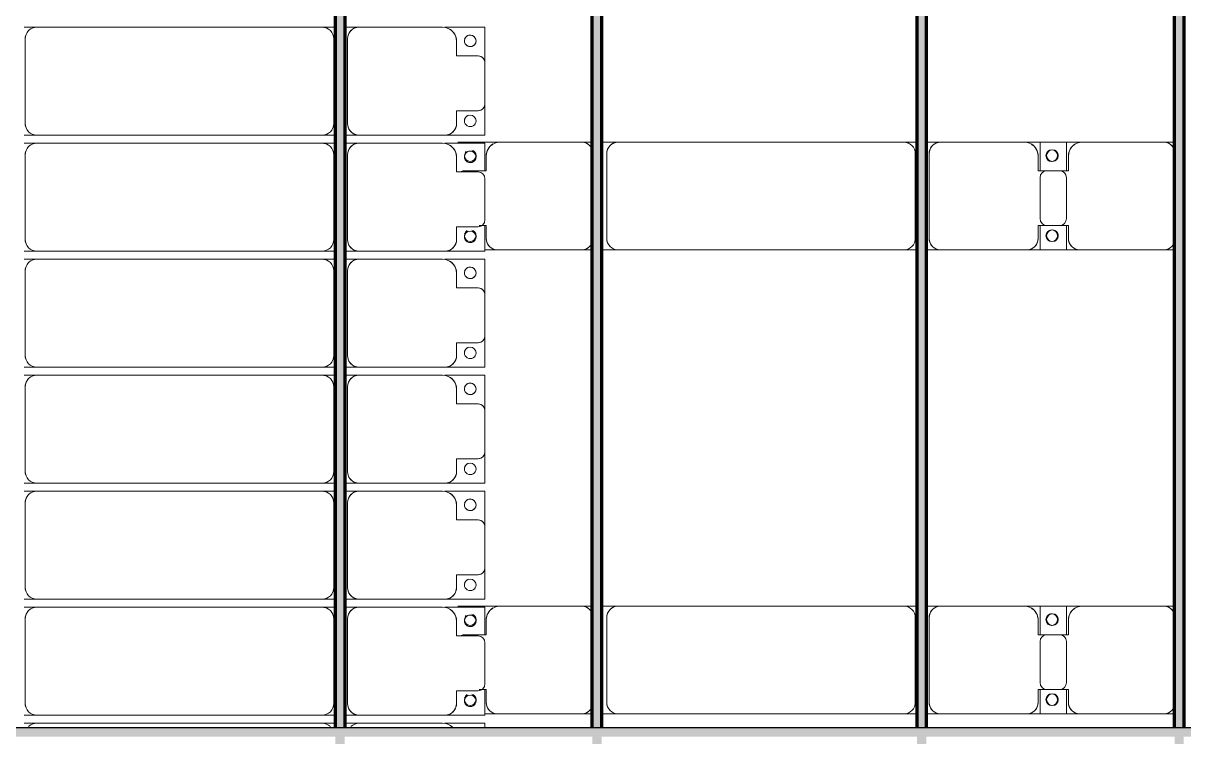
# Model space of a CAD drawing. Header units: millimetres. Extents: x -268744 to 115753, y -96240 to -10461.
# Drawn here: x -184413 to -179409, y -40647 to -37571 of the extents above; entities that cross this region are included whole.
import ezdxf

# ---------------------------------------------------------------- set-up
doc = ezdxf.new("R2010")
doc.units = ezdxf.units.MM
doc.layers.add('A-GENM', color=13, linetype='Continuous', lineweight=9)
doc.layers.add('S-BEAM', color=12, linetype='Continuous', lineweight=9)

# ---------------------------------------------------------------- blocks, each defined once
blk = doc.blocks.new('Dầm C52 - Hộp 40x60-V24-KHUNG KẾT CẤU BÈ PIN 1')
at = {"layer": 'S-BEAM', "lineweight": 25}
blk.add_hatch(color=4, dxfattribs=at).paths.add_polyline_path([(-145811, -20), (145811, -20), (145811, 20), (-145811, 20)])
at = {"layer": 'S-BEAM', "color": 4, "lineweight": 25}
blk.add_line((-145811, 20), (145811, 20), dxfattribs=at)
blk = doc.blocks.new('Dải phao đi lại kèm đỡ invester - DẢI PHAO ĐI LẠI-102783-KHUNG KẾT CẤU BÈ PIN 1')
at = {"layer": 'A-GENM', "color": 7}
for p, q in [((17258.4, 1312.2), (17411.8, 1312.2)), ((17258.4, 1138.2), (17258.4, 1312.2)), ((17258.4, 1312.2), (17258.4, 1138.2)), ((17411.8, 1312.2), (17258.4, 1312.2)), ((17588.2, 1312.2), (17411.8, 1312.2)), ((17588.2, 1312.2), (17723.4, 1312.2)), ((17723.4, 1312.2), (17588.2, 1312.2)), ((17723.4, 1312.2), (17723.4, 1139.7)), ((17723.4, 1139.7), (17723.4, 1312.2)), ((17758.4, 1312.2), (17878.1, 1312.2)), ((17758.4, 1138.2), (17758.4, 1312.2)), ((17758.4, 1312.2), (17758.4, 1138.2)), ((17878.1, 1312.2), (17758.4, 1312.2)), ((18088.2, 1312.2), (17911.8, 1312.2)), ((18111.9, 1312.2), (18223.4, 1312.2)), ((18223.4, 1312.2), (18111.9, 1312.2)), ((18223.4, 1312.2), (18223.4, 1139.7)), ((18223.4, 1139.7), (18223.4, 1312.2)), ((18258.4, 1312.2), (18411.8, 1312.2)), ((18258.4, 1138.2), (18258.4, 1312.2)), ((18258.4, 1312.2), (18258.4, 1138.2)), ((18411.8, 1312.2), (18258.4, 1312.2)), ((18588.2, 1312.2), (18411.8, 1312.2)), ((18588.2, 1312.2), (18723.4, 1312.2)), ((18723.4, 1312.2), (18588.2, 1312.2)), ((18723.4, 1312.2), (18723.4, 1139.7)), ((18723.4, 1139.7), (18723.4, 1312.2)), ((18758.4, 1312.2), (18911.8, 1312.2)), ((18758.4, 1138.2), (18758.4, 1312.2)), ((18758.4, 1312.2), (18758.4, 1138.2)), ((18911.8, 1312.2), (18758.4, 1312.2)), ((19088.2, 1312.2), (18911.8, 1312.2)), ((19088.2, 1312.2), (19223.4, 1312.2)), ((19223.4, 1312.2), (19088.2, 1312.2)), ((19223.4, 1312.2), (19223.4, 1139.7)), ((19223.4, 1139.7), (19223.4, 1312.2)), ((19258.4, 1312.2), (19411.8, 1312.2)), ((19258.4, 1138.2), (19258.4, 1312.2)), ((19258.4, 1312.2), (19258.4, 1138.2)), ((19411.8, 1312.2), (19258.4, 1312.2)), ((19588.2, 1312.2), (19411.8, 1312.2)), ((19588.2, 1312.2), (19723.4, 1312.2)), ((19723.4, 1312.2), (19588.2, 1312.2)), ((19723.4, 1312.2), (19723.4, 1139.7)), ((19723.4, 1139.7), (19723.4, 1312.2)), ((19758.4, 1312.2), (19878.1, 1312.2)), ((19758.4, 1138.2), (19758.4, 1312.2)), ((19758.4, 1312.2), (19758.4, 1138.2)), ((19878.1, 1312.2), (19758.4, 1312.2)), ((20088.2, 1312.2), (19911.8, 1312.2)), ((20111.9, 1312.2), (20223.4, 1312.2)), ((20223.4, 1312.2), (20111.9, 1312.2)), ((20223.4, 1312.2), (20223.4, 1139.7)), ((20223.4, 1139.7), (20223.4, 1312.2)), ((20258.4, 1312.2), (20276.8, 1312.2)), ((20258.4, 1138.2), (20258.4, 1312.2)), ((20258.4, 1312.2), (20258.4, 1138.2)), ((20276.8, 1312.2), (20258.4, 1312.2)), ((17381.8, 1282.2), (17381.8, 1189.7)), ((17618.2, 1189.7), (17618.2, 1282.2)), ((17881.8, 1282.2), (17881.8, 1189.7)), ((18118.2, 1189.7), (18118.2, 1282.2)), ((18381.8, 1282.2), (18381.8, 1189.7)), ((18618.2, 1189.7), (18618.2, 1282.2)), ((18881.8, 1282.2), (18881.8, 1189.7)), ((19118.2, 1189.7), (19118.2, 1282.2)), ((19381.8, 1282.2), (19381.8, 1189.7)), ((19618.2, 1189.7), (19618.2, 1282.2)), ((19881.8, 1282.2), (19881.8, 1189.7)), ((20118.2, 1189.7), (20118.2, 1282.2)), ((17381.8, 1189.7), (17318.4, 1189.7)), ((17673.4, 1189.7), (17618.2, 1189.7)), ((17881.8, 1189.7), (17818.4, 1189.7)), ((18173.4, 1189.7), (18118.2, 1189.7)), ((18381.8, 1189.7), (18318.4, 1189.7)), ((18673.4, 1189.7), (18618.2, 1189.7)), ((18881.8, 1189.7), (18818.4, 1189.7)), ((19173.4, 1189.7), (19118.2, 1189.7)), ((19381.8, 1189.7), (19318.4, 1189.7)), ((19673.4, 1189.7), (19618.2, 1189.7)), ((19881.8, 1189.7), (19818.4, 1189.7)), ((20173.4, 1189.7), (20118.2, 1189.7)), ((17258.4, 1129.7), (17258.4, 769.7)), ((17723.4, 769.7), (17723.4, 1139.7)), ((17758.4, 1129.7), (17758.4, 769.7)), ((18223.4, 769.7), (18223.4, 1139.7)), ((18258.4, 1129.7), (18258.4, 769.7)), ((18723.4, 769.7), (18723.4, 1139.7)), ((18758.4, 1129.7), (18758.4, 769.7)), ((19223.4, 769.7), (19223.4, 1139.7)), ((19258.4, 1129.7), (19258.4, 769.7)), ((19723.4, 769.7), (19723.4, 1139.7)), ((19758.4, 1129.7), (19758.4, 769.7)), ((20223.4, 769.7), (20223.4, 1139.7)), ((20258.4, 1129.7), (20258.4, 769.7)), ((17258.4, 707.6), (17258.4, 769.7)), ((17258.4, 707.6), (17258.4, 769.7)), ((17723.4, 769.7), (17723.4, 707.6)), ((17723.4, 769.7), (17723.4, 707.6)), ((17758.4, 707.6), (17758.4, 769.7)), ((17758.4, 707.6), (17758.4, 769.7)), ((18223.4, 769.7), (18223.4, 707.6)), ((18223.4, 769.7), (18223.4, 707.6)), ((18258.4, 707.6), (18258.4, 769.7)), ((18258.4, 707.6), (18258.4, 769.7)), ((18723.4, 769.7), (18723.4, 707.6)), ((18723.4, 769.7), (18723.4, 707.6)), ((18758.4, 707.6), (18758.4, 769.7)), ((18758.4, 707.6), (18758.4, 769.7)), ((19223.4, 769.7), (19223.4, 707.6)), ((19223.4, 769.7), (19223.4, 707.6)), ((19258.4, 707.6), (19258.4, 769.7)), ((19258.4, 707.6), (19258.4, 769.7)), ((19723.4, 769.7), (19723.4, 707.6)), ((19723.4, 769.7), (19723.4, 707.6)), ((19758.4, 707.6), (19758.4, 769.7)), ((19758.4, 707.6), (19758.4, 769.7)), ((20223.4, 769.7), (20223.4, 707.6)), ((20223.4, 769.7), (20223.4, 707.6)), ((20258.4, 707.6), (20258.4, 769.7)), ((20258.4, 707.6), (20258.4, 769.7)), ((17308.4, 719.7), (17673.4, 719.7)), ((17808.4, 719.7), (18173.4, 719.7)), ((18308.4, 719.7), (18673.4, 719.7)), ((18808.4, 719.7), (19173.4, 719.7)), ((19308.4, 719.7), (19673.4, 719.7)), ((19808.4, 719.7), (20173.4, 719.7)), ((17258.4, 610.3), (17258.4, 667.6)), ((17258.4, 610.3), (17258.4, 667.6)), ((17673.4, 660.3), (17308.4, 660.3)), ((17723.4, 667.6), (17723.4, 610.3)), ((17723.4, 667.6), (17723.4, 610.3)), ((17758.4, 610.3), (17758.4, 667.6)), ((17758.4, 610.3), (17758.4, 667.6)), ((18173.4, 660.3), (17808.4, 660.3)), ((18223.4, 667.6), (18223.4, 610.3)), ((18223.4, 667.6), (18223.4, 610.3)), ((18258.4, 610.3), (18258.4, 667.6)), ((18258.4, 610.3), (18258.4, 667.6)), ((18673.4, 660.3), (18308.4, 660.3)), ((18723.4, 667.6), (18723.4, 610.3)), ((18723.4, 667.6), (18723.4, 610.3)), ((18758.4, 610.3), (18758.4, 667.6)), ((18758.4, 610.3), (18758.4, 667.6)), ((19173.4, 660.3), (18808.4, 660.3)), ((19223.4, 667.6), (19223.4, 610.3)), ((19223.4, 667.6), (19223.4, 610.3)), ((19258.4, 610.3), (19258.4, 667.6)), ((19258.4, 610.3), (19258.4, 667.6)), ((19673.4, 660.3), (19308.4, 660.3)), ((19723.4, 667.6), (19723.4, 610.3)), ((19723.4, 667.6), (19723.4, 610.3)), ((19758.4, 610.3), (19758.4, 667.6)), ((19758.4, 610.3), (19758.4, 667.6)), ((20173.4, 660.3), (19808.4, 660.3)), ((20223.4, 667.6), (20223.4, 610.3)), ((20223.4, 667.6), (20223.4, 610.3)), ((20258.4, 610.3), (20258.4, 667.6)), ((20258.4, 610.3), (20258.4, 667.6)), ((17258.4, 610.3), (17258.4, -620.3)), ((17723.4, -620.3), (17723.4, 610.3)), ((17758.4, 610.3), (17758.4, -620.3)), ((18223.4, -620.3), (18223.4, 610.3)), ((18258.4, 610.3), (18258.4, -620.3)), ((18723.4, -620.3), (18723.4, 610.3)), ((18758.4, 610.3), (18758.4, -620.3)), ((19223.4, -620.3), (19223.4, 610.3)), ((19258.4, 610.3), (19258.4, -620.3)), ((19723.4, -620.3), (19723.4, 610.3)), ((19758.4, 610.3), (19758.4, -620.3)), ((20223.4, -620.3), (20223.4, 610.3)), ((20258.4, 610.3), (20258.4, -620.3)), ((17258.4, -674.8), (17258.4, -620.3)), ((17258.4, -674.8), (17258.4, -620.3)), ((17723.4, -620.3), (17723.4, -674.8)), ((17723.4, -620.3), (17723.4, -674.8)), ((17758.4, -674.8), (17758.4, -620.3)), ((17758.4, -674.8), (17758.4, -620.3)), ((18223.4, -620.3), (18223.4, -674.8)), ((18223.4, -620.3), (18223.4, -674.8)), ((18258.4, -674.8), (18258.4, -620.3)), ((18258.4, -674.8), (18258.4, -620.3)), ((18723.4, -620.3), (18723.4, -674.8)), ((18723.4, -620.3), (18723.4, -674.8)), ((18758.4, -674.8), (18758.4, -620.3)), ((18758.4, -674.8), (18758.4, -620.3)), ((19223.4, -620.3), (19223.4, -674.8)), ((19223.4, -620.3), (19223.4, -674.8)), ((19258.4, -674.8), (19258.4, -620.3)), ((19258.4, -674.8), (19258.4, -620.3)), ((19723.4, -620.3), (19723.4, -674.8)), ((19723.4, -620.3), (19723.4, -674.8)), ((19758.4, -674.8), (19758.4, -620.3)), ((19758.4, -674.8), (19758.4, -620.3)), ((20223.4, -620.3), (20223.4, -674.8)), ((20223.4, -620.3), (20223.4, -674.8)), ((20258.4, -674.8), (20258.4, -620.3)), ((20258.4, -674.8), (20258.4, -620.3)), ((17308.4, -670.3), (17673.4, -670.3)), ((17808.4, -670.3), (18173.4, -670.3)), ((18308.4, -670.3), (18673.4, -670.3)), ((18808.4, -670.3), (19173.4, -670.3)), ((19308.4, -670.3), (19673.4, -670.3)), ((19808.4, -670.3), (20173.4, -670.3))]:
    blk.add_line(p, q, dxfattribs=at)
for centre, radius, start, end in [((17411.8, 1282.2), 30, 90, 180), ((17411.8, 1282.2), 30, 105, 165), ((17411.8, 1282.2), 30, 135, 165), ((17411.8, 1282.2), 30, 135, 165), ((17588.2, 1282.2), 30, 0, 90), ((17588.2, 1282.2), 30, 60, 75), ((17588.2, 1282.2), 30, 15, 75), ((17588.2, 1282.2), 30, 60, 75), ((17911.8, 1282.2), 30, 90, 180), ((18088.2, 1282.2), 30, 0, 90), ((18411.8, 1282.2), 30, 90, 180), ((18411.8, 1282.2), 30, 105, 165), ((18411.8, 1282.2), 30, 135, 165), ((18411.8, 1282.2), 30, 135, 165), ((18588.2, 1282.2), 30, 0, 90), ((18588.2, 1282.2), 30, 60, 75), ((18588.2, 1282.2), 30, 15, 75), ((18588.2, 1282.2), 30, 60, 75), ((18911.8, 1282.2), 30, 90, 180), ((18911.8, 1282.2), 30, 105, 165), ((18911.8, 1282.2), 30, 135, 165), ((18911.8, 1282.2), 30, 135, 165), ((19088.2, 1282.2), 30, 0, 90), ((19088.2, 1282.2), 30, 60, 75), ((19088.2, 1282.2), 30, 15, 75), ((19088.2, 1282.2), 30, 60, 75), ((19411.8, 1282.2), 30, 90, 180), ((19411.8, 1282.2), 30, 105, 165), ((19411.8, 1282.2), 30, 135, 165), ((19411.8, 1282.2), 30, 135, 165), ((19588.2, 1282.2), 30, 0, 90), ((19588.2, 1282.2), 30, 60, 75), ((19588.2, 1282.2), 30, 15, 75), ((19588.2, 1282.2), 30, 60, 75), ((19911.8, 1282.2), 30, 90, 180), ((20088.2, 1282.2), 30, 0, 90), ((17316.8, 1248.6), 25, 90, 270), ((17316.8, 1248.6), 25, 90, 255), ((17316.8, 1248.6), 25, 270, 90), ((17316.8, 1248.6), 25, 300, 90), ((17588.2, 1282.2), 30, 15, 30), ((17588.2, 1282.2), 30, 15, 30), ((17661.8, 1248.6), 25, 90, 270), ((17661.8, 1248.6), 25, 90, 180), ((17661.8, 1248.6), 25, 270, 90), ((17661.8, 1248.6), 25, 270, 90), ((17816.8, 1248.6), 25, 90, 270), ((17816.8, 1248.6), 25, 90, 255), ((17816.8, 1248.6), 25, 270, 90), ((17816.8, 1248.6), 25, 300, 90), ((18088.2, 1282.2), 30, 15, 30), ((18088.2, 1282.2), 30, 15, 30), ((18161.8, 1248.6), 25, 90, 270), ((18161.8, 1248.6), 25, 90, 180), ((18161.8, 1248.6), 25, 270, 90), ((18161.8, 1248.6), 25, 270, 90), ((18316.8, 1248.6), 25, 90, 270), ((18316.8, 1248.6), 25, 90, 255), ((18316.8, 1248.6), 25, 270, 90), ((18316.8, 1248.6), 25, 300, 90), ((18588.2, 1282.2), 30, 15, 30), ((18588.2, 1282.2), 30, 15, 30), ((18661.8, 1248.6), 25, 90, 270), ((18661.8, 1248.6), 25, 90, 180), ((18661.8, 1248.6), 25, 270, 90), ((18661.8, 1248.6), 25, 270, 90), ((18816.8, 1248.6), 25, 90, 270), ((18816.8, 1248.6), 25, 90, 255), ((18816.8, 1248.6), 25, 270, 90), ((18816.8, 1248.6), 25, 300, 90), ((19088.2, 1282.2), 30, 15, 30), ((19088.2, 1282.2), 30, 15, 30), ((19161.8, 1248.6), 25, 90, 270), ((19161.8, 1248.6), 25, 90, 180), ((19161.8, 1248.6), 25, 270, 90), ((19161.8, 1248.6), 25, 270, 90), ((19316.8, 1248.6), 25, 90, 270), ((19316.8, 1248.6), 25, 90, 255), ((19316.8, 1248.6), 25, 270, 90), ((19316.8, 1248.6), 25, 300, 90), ((19588.2, 1282.2), 30, 15, 30), ((19588.2, 1282.2), 30, 15, 30), ((19661.8, 1248.6), 25, 90, 270), ((19661.8, 1248.6), 25, 90, 180), ((19661.8, 1248.6), 25, 270, 90), ((19661.8, 1248.6), 25, 270, 90), ((19816.8, 1248.6), 25, 90, 270), ((19816.8, 1248.6), 25, 90, 255), ((19816.8, 1248.6), 25, 270, 90), ((19816.8, 1248.6), 25, 300, 90), ((20088.2, 1282.2), 30, 15, 30), ((20088.2, 1282.2), 30, 15, 30), ((20161.8, 1248.6), 25, 90, 270), ((20161.8, 1248.6), 25, 90, 180), ((20161.8, 1248.6), 25, 270, 90), ((20161.8, 1248.6), 25, 270, 90), ((17316.8, 1248.6), 25, 270, 285), ((17661.8, 1248.6), 25, 195, 255), ((17816.8, 1248.6), 25, 270, 285), ((18161.8, 1248.6), 25, 195, 255), ((18316.8, 1248.6), 25, 270, 285), ((18661.8, 1248.6), 25, 195, 255), ((18816.8, 1248.6), 25, 270, 285), ((19161.8, 1248.6), 25, 195, 255), ((19316.8, 1248.6), 25, 270, 285), ((19661.8, 1248.6), 25, 195, 255), ((19816.8, 1248.6), 25, 270, 285), ((20161.8, 1248.6), 25, 195, 255), ((17318.4, 1129.7), 60, 90, 180), ((17318.4, 1129.7), 60, 90, 150), ((17673.4, 1139.7), 50, 360, 90), ((17673.4, 1139.7), 50, 15, 90), ((17818.4, 1129.7), 60, 90, 180), ((17818.4, 1129.7), 60, 90, 150), ((18173.4, 1139.7), 50, 360, 90), ((18173.4, 1139.7), 50, 15, 90), ((18318.4, 1129.7), 60, 90, 180), ((18318.4, 1129.7), 60, 90, 150), ((18673.4, 1139.7), 50, 360, 90), ((18673.4, 1139.7), 50, 15, 90), ((18818.4, 1129.7), 60, 90, 180), ((18818.4, 1129.7), 60, 90, 150), ((19173.4, 1139.7), 50, 360, 90), ((19173.4, 1139.7), 50, 15, 90), ((19318.4, 1129.7), 60, 90, 180), ((19318.4, 1129.7), 60, 90, 150), ((19673.4, 1139.7), 50, 0, 90), ((19673.4, 1139.7), 50, 15, 90), ((19818.4, 1129.7), 60, 90, 180), ((19818.4, 1129.7), 60, 90, 150), ((20173.4, 1139.7), 50, 0, 90), ((20173.4, 1139.7), 50, 15, 90), ((20318.4, 1129.7), 60, 135, 180), ((20318.4, 1129.7), 60, 135, 150), ((17308.4, 769.7), 50, 180, 270), ((17308.4, 769.7), 50, 195, 270), ((17673.4, 769.7), 50, 270, 0), ((17673.4, 769.7), 50, 270, 345), ((17808.4, 769.7), 50, 180, 270), ((17808.4, 769.7), 50, 195, 270), ((18173.4, 769.7), 50, 270, 360), ((18173.4, 769.7), 50, 270, 345), ((18308.4, 769.7), 50, 180, 270), ((18308.4, 769.7), 50, 195, 270), ((18673.4, 769.7), 50, 270, 360), ((18673.4, 769.7), 50, 270, 345), ((18808.4, 769.7), 50, 180, 270), ((18808.4, 769.7), 50, 195, 270), ((19173.4, 769.7), 50, 270, 360), ((19173.4, 769.7), 50, 270, 345), ((19308.4, 769.7), 50, 180, 270), ((19308.4, 769.7), 50, 195, 270), ((19673.4, 769.7), 50, 270, 0), ((19673.4, 769.7), 50, 270, 345), ((19808.4, 769.7), 50, 180, 270), ((19808.4, 769.7), 50, 195, 270), ((20173.4, 769.7), 50, 270, 0), ((20173.4, 769.7), 50, 270, 345), ((20308.4, 769.7), 50, 180, 225), ((20308.4, 769.7), 50, 195, 225), ((17308.4, 610.3), 50, 90, 180), ((17308.4, 610.3), 50, 105, 120), ((17673.4, 610.3), 50, 0, 90), ((17673.4, 610.3), 50, 60, 90), ((17808.4, 610.3), 50, 90, 180), ((17808.4, 610.3), 50, 105, 120), ((18173.4, 610.3), 50, 360, 90), ((18173.4, 610.3), 50, 60, 90), ((18308.4, 610.3), 50, 90, 180), ((18308.4, 610.3), 50, 105, 120), ((18673.4, 610.3), 50, 0, 90), ((18673.4, 610.3), 50, 60, 90), ((18808.4, 610.3), 50, 90, 180), ((18808.4, 610.3), 50, 105, 120), ((19173.4, 610.3), 50, 0, 90), ((19173.4, 610.3), 50, 60, 90), ((19308.4, 610.3), 50, 90, 180), ((19308.4, 610.3), 50, 105, 120), ((19673.4, 610.3), 50, 0, 90), ((19673.4, 610.3), 50, 60, 90), ((19808.4, 610.3), 50, 90, 180), ((19808.4, 610.3), 50, 105, 120), ((20173.4, 610.3), 50, 360, 90), ((20173.4, 610.3), 50, 60, 90), ((17308.4, 610.3), 50, 150, 180), ((17673.4, 610.3), 50, 15, 30), ((17808.4, 610.3), 50, 150, 180), ((18173.4, 610.3), 50, 15, 30), ((18308.4, 610.3), 50, 150, 180), ((18673.4, 610.3), 50, 15, 30), ((18808.4, 610.3), 50, 150, 180), ((19173.4, 610.3), 50, 15, 30), ((19308.4, 610.3), 50, 150, 180), ((19673.4, 610.3), 50, 15, 30), ((19808.4, 610.3), 50, 150, 180), ((20173.4, 610.3), 50, 15, 30), ((20308.4, 610.3), 50, 135, 180), ((20308.4, 610.3), 50, 150, 180), ((17308.4, -620.3), 50, 180, 270), ((17308.4, -620.3), 50, 195, 225), ((17673.4, -620.3), 50, 270, 0), ((17673.4, -620.3), 50, 330, 0), ((17808.4, -620.3), 50, 180, 270), ((17808.4, -620.3), 50, 195, 225), ((18173.4, -620.3), 50, 270, 0), ((18173.4, -620.3), 50, 330, 0), ((18308.4, -620.3), 50, 180, 270), ((18308.4, -620.3), 50, 195, 225), ((18673.4, -620.3), 50, 270, 0), ((18673.4, -620.3), 50, 330, 0), ((18808.4, -620.3), 50, 180, 270), ((18808.4, -620.3), 50, 195, 225), ((19173.4, -620.3), 50, 270, 0), ((19173.4, -620.3), 50, 330, 0), ((19308.4, -620.3), 50, 180, 270), ((19308.4, -620.3), 50, 195, 225), ((19673.4, -620.3), 50, 270, 0), ((19673.4, -620.3), 50, 330, 0), ((19808.4, -620.3), 50, 180, 270), ((19808.4, -620.3), 50, 195, 225), ((20173.4, -620.3), 50, 270, 0), ((20173.4, -620.3), 50, 330, 360), ((20308.4, -620.3), 50, 180, 225), ((20308.4, -620.3), 50, 195, 225), ((17308.4, -620.3), 50, 240, 270), ((17673.4, -620.3), 50, 270, 300), ((17808.4, -620.3), 50, 240, 270), ((18173.4, -620.3), 50, 270, 300), ((18308.4, -620.3), 50, 240, 270), ((18673.4, -620.3), 50, 270, 300), ((18808.4, -620.3), 50, 240, 270), ((19173.4, -620.3), 50, 270, 300), ((19308.4, -620.3), 50, 240, 270), ((19673.4, -620.3), 50, 270, 300), ((19808.4, -620.3), 50, 240, 270), ((20173.4, -620.3), 50, 270, 300)]:
    blk.add_arc(centre, radius, start, end, dxfattribs=at)
blk = doc.blocks.new('Dầm C52 - Dầm C52-102503-KHUNG KẾT CẤU BÈ PIN 1')
at = {"layer": 'S-BEAM', "lineweight": 140}
h = blk.add_hatch(color=1, dxfattribs=at)
h.paths.add_polyline_path([(-25480.9, 20), (-25480.9, -20), (-25440.9, -20), (-25440.9, 20)])
h.paths.add_polyline_path([(-25400.9, 20), (-25400.9, -20), (-19440.9, -20), (-19443, 20), (-24983.5, 20)])
h.paths.add_polyline_path([(-19400.9, 20), (-19400.9, -20), (-13440.9, -20), (-13440.9, 20), (-17596.2, 20)])
h.paths.add_polyline_path([(-13400.9, -20), (-7440.9, -20), (-7440.9, 20), (-13400.9, 20)])
h.paths.add_polyline_path([(-7400.9, -20), (-1440.9, -20), (-1440.9, 20), (-7400.9, 20)])
h.paths.add_polyline_path([(-1400.9, -20), (4559.1, -20), (4559.1, 20), (-1400.9, 20)])
h.paths.add_polyline_path([(4599.1, -20), (10559.1, -20), (10559.1, 20), (4599.1, 20)])
h.paths.add_polyline_path([(10599.1, 20), (10599.1, -20), (16559.1, -20), (16559.1, 20), (11952.8, 20)])
h.paths.add_polyline_path([(16599.1, -20), (22559.1, -20), (22559.1, 20), (16599.1, 20)])
h.paths.add_polyline_path([(22599.1, -20), (25259.1, -20), (25259.1, 20), (22599.1, 20)])
h.paths.add_polyline_path([(25299.1, -20), (25441.8, -20), (25441.8, 20), (25299.1, 20)])
at = {"layer": 'S-BEAM', "color": 1, "lineweight": 140}
for p, q in [((4599.1, 20), (10559.1, 20)), ((10559.1, -20), (4599.1, -20))]:
    blk.add_line(p, q, dxfattribs=at)
blk = doc.blocks.new('Dầm C52 - Dầm C52-102502-KHUNG KẾT CẤU BÈ PIN 1')
at = {"layer": 'S-BEAM', "lineweight": 140}
h = blk.add_hatch(color=1, dxfattribs=at)
h.paths.add_polyline_path([(-25480.9, 20), (-25480.9, -20), (-25440.9, -20), (-25440.9, 20)])
h.paths.add_polyline_path([(-25400.9, 20), (-25400.9, -20), (-19440.9, -20), (-19443, 20), (-24983.5, 20)])
h.paths.add_polyline_path([(-19400.9, 20), (-19400.9, -20), (-13440.9, -20), (-13440.9, 20), (-18981.3, 20)])
h.paths.add_polyline_path([(-13400.9, -20), (-7440.9, -20), (-7440.9, 20), (-13400.9, 20)])
h.paths.add_polyline_path([(-7400.9, -20), (-1440.9, -20), (-1440.9, 20), (-7400.9, 20)])
h.paths.add_polyline_path([(-1400.9, -20), (4559.1, -20), (4559.1, 20), (-1400.9, 20)])
h.paths.add_polyline_path([(4599.1, 20), (4599.1, -20), (10559.1, -20), (10559.1, 20), (5027.2, 20)])
h.paths.add_polyline_path([(10599.1, -20), (16559.1, -20), (16559.1, 20), (10599.1, 20)])
h.paths.add_polyline_path([(16599.1, 20), (16599.1, -20), (22559.1, -20), (22559.1, 20), (17031.5, 20)])
h.paths.add_polyline_path([(22599.1, -20), (25259.1, -20), (25259.1, 20), (22599.1, 20)])
h.paths.add_polyline_path([(25299.1, -20), (25480.9, -20), (25480.9, 20), (25299.1, 20)])
at = {"layer": 'S-BEAM', "color": 1, "lineweight": 140}
for p, q in [((4599.1, 20), (10559.1, 20)), ((10559.1, -20), (4599.1, -20))]:
    blk.add_line(p, q, dxfattribs=at)
blk = doc.blocks.new('Dai phao do pin - DẢI PHAO ĐỠ PIN-V44-KHUNG KẾT CẤU BÈ PIN 1')
at = {"layer": 'A-GENM', "color": 7}
for p, q in [((-1312.2, 241.6), (-1129.7, 241.6)), ((-1129.7, 241.6), (-1312.2, 241.6)), ((-779.7, 241.6), (-1129.7, 241.6)), ((-779.7, 241.6), (-732.4, 241.6)), ((-779.7, 241.6), (-732.4, 241.6)), ((-692.4, 241.6), (-620.3, 241.6)), ((-692.4, 241.6), (-620.3, 241.6)), ((610.3, 241.6), (-620.3, 241.6)), ((610.3, 241.6), (667.6, 241.6)), ((610.3, 241.6), (667.6, 241.6)), ((707.6, 241.6), (769.7, 241.6)), ((707.6, 241.6), (769.7, 241.6)), ((1129.7, 241.6), (769.7, 241.6)), ((1129.7, 241.6), (1312.2, 241.6)), ((1312.2, 241.6), (1129.7, 241.6)), ((1197.8, 241.6), (1380.3, 241.6)), ((1197.8, 116.2), (1197.8, 241.6)), ((1380.3, 241.6), (1197.8, 241.6)), ((1312.2, 241.6), (1312.2, 116.2)), ((1730.3, 241.6), (1380.3, 241.6)), ((1730.3, 241.6), (1777.6, 241.6)), ((1730.3, 241.6), (1777.6, 241.6)), ((-1189.7, 181.6), (-1189.7, 118.2)), ((-670.3, 191.6), (-670.3, -173.4)), ((660.3, -173.4), (660.3, 191.6)), ((719.7, 191.6), (719.7, -173.4)), ((1189.7, 118.2), (1189.7, 181.6)), ((1320.3, 181.6), (1320.3, 118.2)), ((-1189.7, 118.2), (-1282.2, 118.2)), ((1282.2, 118.2), (1189.7, 118.2)), ((1320.3, 118.2), (1227.8, 118.2)), ((1197.8, 88.2), (1197.8, -88.2)), ((1312.2, -88.2), (1312.2, 88.2)), ((-1220.1, -118.2), (-1189.7, -118.2)), ((-1189.7, -118.2), (-1189.7, -173.4)), ((1189.7, -173.4), (1189.7, -118.2)), ((1189.7, -118.2), (1282.2, -118.2)), ((1197.8, -223.4), (1197.8, -116.2)), ((1227.8, -118.2), (1320.3, -118.2)), ((1312.2, -116.2), (1312.2, -223.4)), ((1320.3, -118.2), (1320.3, -173.4)), ((-1139.7, -223.4), (-1195.8, -223.4)), ((-1195.8, -223.4), (-1139.7, -223.4)), ((-1139.7, -223.4), (-779.7, -223.4)), ((-732.4, -223.4), (-779.7, -223.4)), ((-732.4, -223.4), (-779.7, -223.4)), ((-620.3, -223.4), (-692.4, -223.4)), ((-620.3, -223.4), (-692.4, -223.4)), ((-620.3, -223.4), (610.3, -223.4)), ((667.6, -223.4), (610.3, -223.4)), ((667.6, -223.4), (610.3, -223.4)), ((769.7, -223.4), (707.6, -223.4)), ((769.7, -223.4), (707.6, -223.4)), ((769.7, -223.4), (1139.7, -223.4)), ((1312.2, -223.4), (1139.7, -223.4)), ((1139.7, -223.4), (1312.2, -223.4)), ((1370.3, -223.4), (1197.8, -223.4)), ((1197.8, -223.4), (1370.3, -223.4)), ((1370.3, -223.4), (1730.3, -223.4)), ((1777.6, -223.4), (1730.3, -223.4)), ((1777.6, -223.4), (1730.3, -223.4))]:
    blk.add_line(p, q, dxfattribs=at)
for centre, radius, start, end in [((-1258.6, 183.2), 25, 135, 150), ((-1258.6, 183.2), 25, 135, 150), ((-1258.6, 183.2), 25, 0, 75), ((-1258.6, 183.2), 25, 0, 75), ((-1129.7, 181.6), 60, 90, 180), ((-1129.7, 181.6), 60, 120, 180), ((-779.7, 191.6), 50, 30, 90), ((-779.7, 191.6), 50, 30, 72.525), ((-620.3, 191.6), 50, 90, 180), ((-620.3, 191.6), 50, 150, 180), ((-620.3, 191.6), 50, 105, 135), ((610.3, 191.6), 50, 360, 90), ((610.3, 191.6), 50, 60, 90), ((610.3, 191.6), 50, 15, 30), ((769.7, 191.6), 50, 90, 180), ((769.7, 191.6), 50, 105, 180), ((1129.7, 181.6), 60, 360, 90), ((1129.7, 181.6), 60, 360, 60), ((1248.6, 183.2), 25, 360, 180), ((1248.6, 183.2), 25, 360, 165), ((1251.4, 183.2), 25, 0, 180), ((1251.4, 183.2), 25, 90, 180), ((1251.4, 183.2), 25, 15, 75), ((1380.3, 181.6), 60, 90, 180), ((1380.3, 181.6), 60, 120, 180), ((1730.3, 191.6), 50, 30, 90), ((1730.3, 191.6), 50, 30, 75), ((-1258.6, 183.2), 25, 180, 0), ((-1258.6, 183.2), 25, 180, 300), ((-1258.6, 183.2), 25, 330, 360), ((1248.6, 183.2), 25, 180, 360), ((1251.4, 183.2), 25, 180, 360), ((1251.4, 183.2), 25, 180, 300), ((1248.6, 183.2), 25, 210, 360), ((1251.4, 183.2), 25, 330, 345), ((-1282.2, 88.2), 30, 90, 120), ((1227.8, 88.2), 30, 90, 180), ((1282.2, 88.2), 30, 360, 90), ((1227.8, -88.2), 30, 180, 270), ((1282.2, -88.2), 30, 270, 360), ((-1258.6, -161.8), 25, 120, 165), ((-1258.6, -161.8), 25, 120, 165), ((-1258.6, -161.8), 25, 0, 75), ((-1258.6, -161.8), 25, 0, 75), ((1248.6, -161.8), 25, 0, 180), ((1248.6, -161.8), 25, 105, 165), ((1251.4, -161.8), 25, 0, 180), ((1251.4, -161.8), 25, 105, 180), ((1248.6, -161.8), 25, 360, 75), ((1251.4, -161.8), 25, 15, 75), ((-1258.6, -161.8), 25, 180, 0), ((-1258.6, -161.8), 25, 180, 270), ((-1258.6, -161.8), 25, 285, 360), ((-1139.7, -173.4), 50, 180, 270), ((-1139.7, -173.4), 50, 180, 255), ((-779.7, -173.4), 50, 270, 330), ((-779.7, -173.4), 50, 287.475, 330), ((-620.3, -173.4), 50, 180, 270), ((-620.3, -173.4), 50, 180, 210), ((610.3, -173.4), 50, 270, 360), ((610.3, -173.4), 50, 330, 360), ((769.7, -173.4), 50, 180, 270), ((769.7, -173.4), 50, 180, 255), ((1139.7, -173.4), 50, 270, 360), ((1139.7, -173.4), 50, 285, 360), ((1248.6, -161.8), 25, 180, 0), ((1248.6, -161.8), 25, 195, 0), ((1251.4, -161.8), 25, 180, 0), ((1251.4, -161.8), 25, 180, 270), ((1251.4, -161.8), 25, 285, 345), ((1370.3, -173.4), 50, 180, 270), ((1370.3, -173.4), 50, 180, 255), ((1730.3, -173.4), 50, 270, 330), ((1730.3, -173.4), 50, 285, 330), ((-620.3, -173.4), 50, 240, 270), ((610.3, -173.4), 50, 285, 300)]:
    blk.add_arc(centre, radius, start, end, dxfattribs=at)
blk = doc.blocks.new('Dai phao do pin - DẢI PHAO ĐỠ PIN-V45-KHUNG KẾT CẤU BÈ PIN 1')
at = {"layer": 'A-GENM', "color": 7}
for p, q in [((-1312.2, 241.6), (-1129.7, 241.6)), ((-1129.7, 241.6), (-1312.2, 241.6)), ((-779.7, 241.6), (-1129.7, 241.6)), ((-779.7, 241.6), (-732.4, 241.6)), ((-779.7, 241.6), (-732.4, 241.6)), ((-692.4, 241.6), (-620.3, 241.6)), ((-692.4, 241.6), (-620.3, 241.6)), ((610.3, 241.6), (-620.3, 241.6)), ((610.3, 241.6), (667.6, 241.6)), ((610.3, 241.6), (667.6, 241.6)), ((707.6, 241.6), (769.7, 241.6)), ((707.6, 241.6), (769.7, 241.6)), ((1129.7, 241.6), (769.7, 241.6)), ((1129.7, 241.6), (1312.2, 241.6)), ((1312.2, 241.6), (1129.7, 241.6)), ((1197.8, 241.6), (1380.3, 241.6)), ((1197.8, 116.2), (1197.8, 241.6)), ((1380.3, 241.6), (1197.8, 241.6)), ((1312.2, 241.6), (1312.2, 116.2)), ((1730.3, 241.6), (1380.3, 241.6)), ((1730.3, 241.6), (1777.6, 241.6)), ((1730.3, 241.6), (1777.6, 241.6)), ((-1189.7, 181.6), (-1189.7, 118.2)), ((-670.3, 191.6), (-670.3, -173.4)), ((660.3, -173.4), (660.3, 191.6)), ((719.7, 191.6), (719.7, -173.4)), ((1189.7, 118.2), (1189.7, 181.6)), ((1320.3, 181.6), (1320.3, 118.2)), ((-1189.7, 118.2), (-1282.2, 118.2)), ((1282.2, 118.2), (1189.7, 118.2)), ((1320.3, 118.2), (1227.8, 118.2)), ((1197.8, 88.2), (1197.8, -88.2)), ((1312.2, -88.2), (1312.2, 88.2)), ((-1220.1, -118.2), (-1189.7, -118.2)), ((-1189.7, -118.2), (-1189.7, -173.4)), ((1189.7, -173.4), (1189.7, -118.2)), ((1189.7, -118.2), (1282.2, -118.2)), ((1197.8, -223.4), (1197.8, -116.2)), ((1227.8, -118.2), (1320.3, -118.2)), ((1312.2, -116.2), (1312.2, -223.4)), ((1320.3, -118.2), (1320.3, -173.4)), ((-1139.7, -223.4), (-1195.8, -223.4)), ((-1195.8, -223.4), (-1139.7, -223.4)), ((-1139.7, -223.4), (-779.7, -223.4)), ((-732.4, -223.4), (-779.7, -223.4)), ((-732.4, -223.4), (-779.7, -223.4)), ((-620.3, -223.4), (-692.4, -223.4)), ((-620.3, -223.4), (-692.4, -223.4)), ((-620.3, -223.4), (610.3, -223.4)), ((667.6, -223.4), (610.3, -223.4)), ((667.6, -223.4), (610.3, -223.4)), ((769.7, -223.4), (707.6, -223.4)), ((769.7, -223.4), (707.6, -223.4)), ((769.7, -223.4), (1139.7, -223.4)), ((1312.2, -223.4), (1139.7, -223.4)), ((1139.7, -223.4), (1312.2, -223.4)), ((1370.3, -223.4), (1197.8, -223.4)), ((1197.8, -223.4), (1370.3, -223.4)), ((1370.3, -223.4), (1730.3, -223.4)), ((1777.6, -223.4), (1730.3, -223.4)), ((1777.6, -223.4), (1730.3, -223.4))]:
    blk.add_line(p, q, dxfattribs=at)
for centre, radius, start, end in [((-1258.6, 183.2), 25, 135, 150), ((-1258.6, 183.2), 25, 135, 150), ((-1258.6, 183.2), 25, 0, 75), ((-1258.6, 183.2), 25, 0, 75), ((-1129.7, 181.6), 60, 90, 180), ((-1129.7, 181.6), 60, 120, 180), ((-779.7, 191.6), 50, 30, 90), ((-779.7, 191.6), 50, 30, 72.525), ((-620.3, 191.6), 50, 90, 180), ((-620.3, 191.6), 50, 150, 180), ((-620.3, 191.6), 50, 105, 135), ((610.3, 191.6), 50, 360, 90), ((610.3, 191.6), 50, 60, 90), ((610.3, 191.6), 50, 15, 30), ((769.7, 191.6), 50, 90, 180), ((769.7, 191.6), 50, 105, 180), ((1129.7, 181.6), 60, 360, 90), ((1129.7, 181.6), 60, 360, 60), ((1248.6, 183.2), 25, 360, 180), ((1248.6, 183.2), 25, 360, 165), ((1251.4, 183.2), 25, 0, 180), ((1251.4, 183.2), 25, 90, 180), ((1251.4, 183.2), 25, 15, 75), ((1380.3, 181.6), 60, 90, 180), ((1380.3, 181.6), 60, 120, 180), ((1730.3, 191.6), 50, 30, 90), ((1730.3, 191.6), 50, 30, 75), ((-1258.6, 183.2), 25, 180, 0), ((-1258.6, 183.2), 25, 180, 300), ((-1258.6, 183.2), 25, 330, 360), ((1248.6, 183.2), 25, 180, 360), ((1251.4, 183.2), 25, 180, 360), ((1251.4, 183.2), 25, 180, 300), ((1248.6, 183.2), 25, 210, 360), ((1251.4, 183.2), 25, 330, 345), ((-1282.2, 88.2), 30, 90, 120), ((1227.8, 88.2), 30, 90, 180), ((1282.2, 88.2), 30, 360, 90), ((1227.8, -88.2), 30, 180, 270), ((1282.2, -88.2), 30, 270, 360), ((-1258.6, -161.8), 25, 120, 165), ((-1258.6, -161.8), 25, 120, 165), ((-1258.6, -161.8), 25, 0, 75), ((-1258.6, -161.8), 25, 0, 75), ((1248.6, -161.8), 25, 0, 180), ((1248.6, -161.8), 25, 105, 165), ((1251.4, -161.8), 25, 0, 180), ((1251.4, -161.8), 25, 105, 180), ((1248.6, -161.8), 25, 360, 75), ((1251.4, -161.8), 25, 15, 75), ((-1258.6, -161.8), 25, 180, 0), ((-1258.6, -161.8), 25, 180, 270), ((-1258.6, -161.8), 25, 285, 360), ((-1139.7, -173.4), 50, 180, 270), ((-1139.7, -173.4), 50, 180, 255), ((-779.7, -173.4), 50, 270, 330), ((-779.7, -173.4), 50, 287.475, 330), ((-620.3, -173.4), 50, 180, 270), ((-620.3, -173.4), 50, 180, 210), ((610.3, -173.4), 50, 270, 360), ((610.3, -173.4), 50, 330, 360), ((769.7, -173.4), 50, 180, 270), ((769.7, -173.4), 50, 180, 255), ((1139.7, -173.4), 50, 270, 360), ((1139.7, -173.4), 50, 285, 360), ((1248.6, -161.8), 25, 180, 0), ((1248.6, -161.8), 25, 195, 0), ((1251.4, -161.8), 25, 180, 0), ((1251.4, -161.8), 25, 180, 270), ((1251.4, -161.8), 25, 285, 345), ((1370.3, -173.4), 50, 180, 270), ((1370.3, -173.4), 50, 180, 255), ((1730.3, -173.4), 50, 270, 330), ((1730.3, -173.4), 50, 285, 330), ((-620.3, -173.4), 50, 240, 270), ((610.3, -173.4), 50, 285, 300)]:
    blk.add_arc(centre, radius, start, end, dxfattribs=at)
blk = doc.blocks.new('be pin 1_rvt-1-KHUNG KẾT CẤU BÈ PIN 1')
at = {"layer": 'A-GENM', "lineweight": 9, "rotation": 270.0000000003262}
blk.add_blockref('Dải phao đi lại kèm đỡ invester - DẢI PHAO ĐI LẠI-102783-KHUNG KẾT CẤU BÈ PIN 1', (-183734, -20329.7), dxfattribs=at)
at = {"layer": 'A-GENM', "lineweight": 9}
for name, p in [('Dai phao do pin - DẢI PHAO ĐỠ PIN-V45-KHUNG KẾT CẤU BÈ PIN 1', (-181226.8, -38324.7)), ('Dai phao do pin - DẢI PHAO ĐỠ PIN-V44-KHUNG KẾT CẤU BÈ PIN 1', (-181226.8, -40324.7))]:
    blk.add_blockref(name, p, dxfattribs=at)
at = {"layer": 'S-BEAM', "lineweight": 9, "rotation": 90.00000000032618}
for name, p in [('Dầm C52 - Dầm C52-102502-KHUNG KẾT CẤU BÈ PIN 1', (-181939.1, -45205.6)), ('Dầm C52 - Dầm C52-102502-KHUNG KẾT CẤU BÈ PIN 1', (-179429.1, -45205.6)), ('Dầm C52 - Dầm C52-102503-KHUNG KẾT CẤU BÈ PIN 1', (-183046.4, -45205.6)), ('Dầm C52 - Dầm C52-102503-KHUNG KẾT CẤU BÈ PIN 1', (-180539.1, -45205.6))]:
    blk.add_blockref(name, p, dxfattribs=at)
at = {"layer": 'S-BEAM', "lineweight": 9}
blk.add_blockref('Dầm C52 - Hộp 40x60-V24-KHUNG KẾT CẤU BÈ PIN 1', (-110896.7, -40626.5), dxfattribs=at)

msp = doc.modelspace()

# ---------------------------------------------------------------- block references
at = {"lineweight": 5}
msp.add_blockref('be pin 1_rvt-1-KHUNG KẾT CẤU BÈ PIN 1', (0, 0), dxfattribs=at)

doc.saveas('drawing.dxf')
